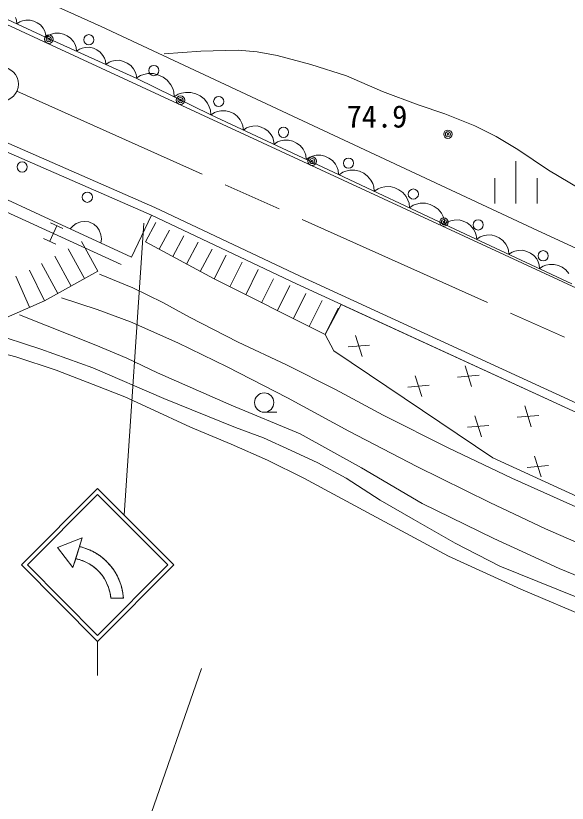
# Model space of a CAD drawing. Units: millimetres, scale not verified. Extents: x 40000 to 680000, y 20000 to 380000.
# Drawn here: x 358704 to 391308, y 248576 to 295132 of the extents above; entities that cross this region are included whole.
import ezdxf
from ezdxf.enums import TextEntityAlignment as Align

# ---------------------------------------------------------------- set-up
doc = ezdxf.new("R2010")
doc.units = ezdxf.units.MM
doc.header["$LTSCALE"] = 1000
doc.linetypes.add('CHAIN', pattern=[18.5, 12, -1.5, 3.5, -1.5])
for name, color, linetype, lineweight in [('M-BGD', 7, 'Continuous', 13), ('M-BMK', 2, 'CHAIN', 13), ('M-BMK-SRVR', 3, 'Continuous', 13), ('M-STR-HTXT', 7, 'Continuous', 13), ('M-STR-STRC', 7, 'Continuous', 13)]:
    doc.layers.add(name, color=color, linetype=linetype, lineweight=lineweight)
doc.styles.add('ＭＳ ゴシック', font='')
doc.styles.get('ＭＳ ゴシック').set_extended_font_data('MS Gothic')

msp = doc.modelspace()

# ---------------------------------------------------------------- linework, layer by layer
at = {"layer": 'M-BGD'}
for p, q in [((347857, 301662), (363758, 294501)), ((407273, 271894), (344979, 300727)), ((360494, 293847), (355361, 296242)), ((358747, 294873), (358691, 295026)), ((358770, 294652), (358747, 294873)), ((358954, 294777), (358770, 294652)), ((359105, 294833), (358954, 294777)), ((359291, 294872), (359105, 294833)), ((359546, 294880), (359291, 294872)), ((359769, 294818), (359546, 294880)), ((359976, 294722), (359769, 294818)), ((360167, 294591), (359976, 294722)), ((360325, 294390), (360167, 294591)), ((360415, 294222), (360325, 294390)), ((363758, 294501), (377830, 287912)), ((360471, 294069), (360415, 294222)), ((360494, 293847), (360471, 294069)), ((360664, 293991), (360473, 293857)), ((365853, 291420), (360494, 293847)), ((360823, 294052), (360664, 293991)), ((361018, 294096), (360823, 294052)), ((361286, 294107), (361018, 294096)), ((361521, 294044), (361286, 294107)), ((361740, 293945), (361521, 294044)), ((361943, 293809), (361740, 293945)), ((362112, 293600), (361943, 293809)), ((362209, 293424), (362112, 293600)), ((362269, 293264), (362209, 293424)), ((362297, 293031), (362269, 293264)), ((362478, 293158), (362297, 293031)), ((362629, 293216), (362478, 293158)), ((362815, 293258), (362629, 293216)), ((363069, 293268), (362815, 293258)), ((363293, 293209), (363069, 293268)), ((363501, 293115), (363293, 293209)), ((363693, 292986), (363501, 293115)), ((363854, 292787), (363693, 292986)), ((363946, 292619), (363854, 292787)), ((364003, 292468), (363946, 292619)), ((364029, 292246), (364003, 292468)), ((364221, 292380), (364029, 292246)), ((364379, 292441), (364221, 292380)), ((364575, 292485), (364379, 292441)), ((364843, 292496), (364575, 292485)), ((365078, 292433), (364843, 292496)), ((365297, 292334), (365078, 292433)), ((365499, 292198), (365297, 292334)), ((365669, 291989), (365499, 292198)), ((365766, 291813), (365669, 291989)), ((365826, 291653), (365766, 291813)), ((365853, 291420), (365826, 291653)), ((366072, 291593), (365827, 291433)), ((366272, 291663), (366072, 291593)), ((366517, 291711), (366272, 291663)), ((366853, 291715), (366517, 291711)), ((367145, 291628), (366853, 291715)), ((367414, 291496), (367145, 291628)), ((367663, 291319), (367414, 291496)), ((370235, 289278), (365853, 291420)), ((367867, 291051), (367663, 291319)), ((367981, 290827), (367867, 291051)), ((351107, 290722), (366928, 283799)), ((368051, 290625), (367981, 290827)), ((368076, 290333), (368051, 290625)), ((368503, 290554), (368311, 290487)), ((368739, 290600), (368503, 290554)), ((369061, 290604), (368739, 290600)), ((369341, 290521), (369061, 290604)), ((369600, 290394), (369341, 290521)), ((350908, 290261), (366722, 283340)), ((350908, 290261), (366722, 283340)), ((368311, 290487), (368076, 290333)), ((369838, 290224), (369600, 290394)), ((370034, 289967), (369838, 290224)), ((370144, 289752), (370034, 289967)), ((370211, 289558), (370144, 289752)), ((370235, 289278), (370211, 289558)), ((377785, 285749), (370235, 289278)), ((370459, 289406), (370257, 289268)), ((370627, 289468), (370459, 289406)), ((370832, 289511), (370627, 289468)), ((371114, 289520), (370832, 289511)), ((371360, 289451), (371114, 289520)), ((371589, 289344), (371360, 289451)), ((371800, 289199), (371589, 289344)), ((371975, 288977), (371800, 289199)), ((372074, 288791), (371975, 288977)), ((372136, 288623), (372074, 288791)), ((360119, 283356), (349198, 288430)), ((372161, 288377), (372136, 288623)), ((372354, 288509), (372161, 288377)), ((372514, 288568), (372354, 288509)), ((372710, 288610), (372514, 288568)), ((372978, 288617), (372710, 288610)), ((373212, 288552), (372978, 288617)), ((373430, 288450), (373212, 288552)), ((373631, 288312), (373430, 288450)), ((373798, 288101), (373631, 288312)), ((348859, 287783), (364941, 280422)), ((373893, 287924), (373798, 288101)), ((373951, 287763), (373893, 287924)), ((373975, 287530), (373951, 287763)), ((374346, 287730), (374178, 287668)), ((374551, 287773), (374346, 287730)), ((374833, 287782), (374551, 287773)), ((375079, 287713), (374833, 287782)), ((377830, 287912), (389262, 282569)), ((374178, 287668), (373975, 287530)), ((375308, 287606), (375079, 287713)), ((375518, 287461), (375308, 287606)), ((375694, 287239), (375518, 287461)), ((375793, 287053), (375694, 287239)), ((375854, 286885), (375793, 287053)), ((375880, 286639), (375854, 286885)), ((376250, 286839), (376083, 286778)), ((376456, 286883), (376250, 286839)), ((376737, 286891), (376456, 286883)), ((376984, 286823), (376737, 286891)), ((377212, 286716), (376984, 286823)), ((376083, 286778), (375880, 286639)), ((377423, 286571), (377212, 286716)), ((377599, 286349), (377423, 286571)), ((377698, 286163), (377599, 286349)), ((388274, 286544), (388274, 284028)), ((377759, 285994), (377698, 286163)), ((377785, 285749), (377759, 285994)), ((378038, 285886), (377816, 285735)), ((378222, 285953), (378038, 285886)), ((378447, 286001), (378222, 285953)), ((378755, 286009), (378447, 286001)), ((379025, 285934), (378755, 286009)), ((379275, 285816), (379025, 285934)), ((384070, 282800), (377785, 285749)), ((379506, 285657), (379275, 285816)), ((379698, 285414), (379506, 285657)), ((379806, 285210), (379698, 285414)), ((387024, 285537), (387024, 284028)), ((389524, 285537), (389524, 284028)), ((379873, 285025), (379806, 285210)), ((379901, 284757), (379873, 285025)), ((380306, 284975), (380123, 284908)), ((380531, 285023), (380306, 284975)), ((380840, 285031), (380531, 285023)), ((381110, 284956), (380840, 285031)), ((381360, 284838), (381110, 284956)), ((380123, 284908), (379901, 284757)), ((381590, 284679), (381360, 284838)), ((381782, 284436), (381590, 284679)), ((381891, 284232), (381782, 284436)), ((381958, 284047), (381891, 284232)), ((381985, 283779), (381958, 284047)), ((382391, 283997), (382208, 283930)), ((382616, 284045), (382391, 283997)), ((382925, 284053), (382616, 284045)), ((383194, 283978), (382925, 284053)), ((366928, 283799), (375514, 279730)), ((382208, 283930), (381985, 283779)), ((383444, 283860), (383194, 283978)), ((383675, 283701), (383444, 283860)), ((383867, 283458), (383675, 283701)), ((365538, 280869), (360119, 283356)), ((366722, 283340), (365538, 280869)), ((366722, 283340), (375303, 279274)), ((383976, 283254), (383867, 283458)), ((384042, 283069), (383976, 283254)), ((384070, 282800), (384042, 283069)), ((384910, 283061), (384628, 283052)), ((385156, 282992), (384910, 283061)), ((361128, 282720), (360714, 281804)), ((360764, 282887), (361492, 282554)), ((362091, 282717), (361919, 282531)), ((362283, 282850), (362091, 282717)), ((362548, 282950), (362283, 282850)), ((362780, 282976), (362548, 282950)), ((363032, 282949), (362780, 282976)), ((363323, 282815), (363032, 282949)), ((363508, 282642), (363323, 282815)), ((363640, 282449), (363508, 282642)), ((366373, 281765), (366986, 282915)), ((384256, 282947), (384053, 282809)), ((391582, 279292), (384070, 282800)), ((384423, 283009), (384256, 282947)), ((384628, 283052), (384423, 283009)), ((385385, 282886), (385156, 282992)), ((385596, 282740), (385385, 282886)), ((385771, 282519), (385596, 282740)), ((363739, 282182), (363640, 282449)), ((363766, 281949), (363739, 282182)), ((367184, 281327), (367790, 282464)), ((385871, 282332), (385771, 282519)), ((385932, 282164), (385871, 282332)), ((385958, 281919), (385932, 282164)), ((386533, 282163), (386328, 282119)), ((386815, 282171), (386533, 282163)), ((387061, 282103), (386815, 282171)), ((389262, 282569), (402708, 276318)), ((361078, 281637), (360350, 281971)), ((363556, 280024), (362597, 281790)), ((363739, 281695), (363766, 281949)), ((366373, 281765), (370425, 279576)), ((367994, 280889), (368650, 282120)), ((368805, 280452), (369494, 281745)), ((386161, 282057), (385958, 281919)), ((386328, 282119), (386161, 282057)), ((387290, 281996), (387061, 282103)), ((387501, 281851), (387290, 281996)), ((387676, 281629), (387501, 281851)), ((362766, 279589), (361806, 281355)), ((369615, 280014), (370317, 281331)), ((387776, 281443), (387676, 281629)), ((387837, 281274), (387776, 281443)), ((387863, 281029), (387837, 281274)), ((388215, 281220), (388056, 281161)), ((388411, 281262), (388215, 281220)), ((388679, 281269), (388411, 281262)), ((388914, 281204), (388679, 281269)), ((389132, 281103), (388914, 281204)), ((361975, 279153), (361015, 280920)), ((370425, 279576), (371143, 280976)), ((388056, 281161), (387863, 281029)), ((389332, 280964), (389132, 281103)), ((389500, 280753), (389332, 280964)), ((389594, 280576), (389500, 280753)), ((361184, 278718), (360225, 280484)), ((371364, 279107), (372086, 280571)), ((389653, 280415), (389594, 280576)), ((389677, 280182), (389653, 280415)), ((389880, 280320), (389677, 280182)), ((390047, 280382), (389880, 280320)), ((390253, 280426), (390047, 280382)), ((390534, 280434), (390253, 280426)), ((390781, 280366), (390534, 280434)), ((391009, 280259), (390781, 280366)), ((360394, 278283), (359513, 280090)), ((360394, 278283), (363556, 280024)), ((372303, 278638), (373034, 280121)), ((391220, 280114), (391009, 280259)), ((391396, 279892), (391220, 280114)), ((359516, 277898), (358716, 279742)), ((370425, 279576), (376998, 276293)), ((373242, 278169), (373941, 279586)), ((375514, 279730), (392738, 271824)), ((374181, 277700), (374909, 279177)), ((375303, 279274), (392534, 271365)), ((375120, 277231), (375854, 278719)), ((356885, 276741), (360394, 278283)), ((376059, 276762), (376812, 278289)), ((377946, 278061), (376998, 276293)), ((392534, 271365), (377946, 278061)), ((376998, 276293), (377760, 277839)), ((376998, 276293), (377517, 275313)), ((378795, 276221), (379182, 274992)), ((379626, 275662), (378350, 275552)), ((377517, 275313), (386907, 268993)), ((385265, 274436), (385651, 273207)), ((382322, 273847), (382709, 272619)), ((386096, 273876), (384820, 273766)), ((383153, 273288), (381877, 273178)), ((388792, 272062), (389178, 270833)), ((373392, 271691), (374142, 271691)), ((385849, 271474), (386236, 270245)), ((389623, 271502), (388347, 271392)), ((386680, 270914), (385404, 270804)), ((389376, 269100), (389763, 267871)), ((386907, 268993), (396128, 264779)), ((390207, 268540), (388931, 268431))]:
    msp.add_line(p, q, dxfattribs=at)
for points in [[(367479, 292872), (369649, 293039), (371851, 293106), (372972, 293007), (374151, 292786), (376149, 292254), (378248, 291588), (380388, 290660), (382486, 289859), (384071, 289333), (385845, 288621), (387101, 287995), (388390, 287229), (390208, 286008), (392093, 284871)], [(396739, 263892), (388041, 267796), (384260, 269583), (380431, 271511), (377612, 273036), (374714, 274488), (371861, 275828), (368966, 277304), (367393, 278184), (365628, 279039), (363661, 279858)], [(361418, 278451), (363513, 277775), (365494, 277032), (368288, 275791), (371203, 274379), (374768, 272553), (378394, 270581), (382421, 268483), (386726, 266360), (390028, 264808), (393514, 263285), (402257, 259878), (411348, 256860), (413121, 256117), (415109, 255167), (416675, 254381), (418354, 253415), (419504, 252609), (420580, 251723), (422482, 249713)], [(419134, 250073), (418506, 250860), (417703, 251687), (416744, 252416), (415862, 252959), (414438, 253695), (413031, 254309), (409848, 255528), (406395, 256733), (402387, 258046), (398242, 259515), (394528, 260932), (390826, 262457), (386965, 264224), (382725, 266291), (379135, 268408), (375527, 270412), (371433, 272108), (367079, 274030), (365274, 274897), (363445, 275658), (358934, 277454)], [(357146, 276407), (360194, 275423), (363257, 274322), (367463, 272504), (371687, 270799), (373347, 270170), (374993, 269437), (376567, 268694), (378229, 267793), (380250, 266490), (382193, 265370), (384688, 263953), (387328, 262601), (396312, 258956), (405533, 255800), (407835, 255114), (410082, 254335), (410482, 254169)], [(414082, 250696), (412777, 251627), (411255, 252569), (409998, 253192), (408857, 253637), (405334, 254753), (401749, 256001), (397299, 257648), (392834, 259412), (388558, 261237), (384285, 263187), (375741, 267792), (373592, 268851), (371430, 269803), (369027, 270804), (366647, 271910), (365146, 272606), (363284, 273339), (361097, 274179), (358715, 274970), (357268, 275341)]]:
    msp.add_lwpolyline(points, dxfattribs=at)
for centre, major_axis in [((360657, 293748), (0, 252)), ((360657, 293748), (0, 151)), ((360657, 293748), (0, 50.3)), ((363029, 293715), (0, 302)), ((366865, 291890), (0, 302)), ((368444, 290144), (0, 252)), ((368444, 290144), (0, 151)), ((368444, 290144), (0, 50.3)), ((370701, 290065), (0, 302)), ((374537, 288240), (0, 302)), ((384255, 288125), (0, 252)), ((384255, 288125), (0, 151)), ((384255, 288125), (0, 50.3)), ((376231, 286539), (0, 252)), ((359082, 286190), (0, 302)), ((376231, 286539), (0, 151)), ((376231, 286539), (0, 50.3)), ((378373, 286416), (0, 302)), ((362935, 284400), (0, 302)), ((382209, 284591), (0, 302)), ((384017, 282935), (0, 252)), ((384017, 282935), (0, 151)), ((386045, 282766), (0, 302)), ((384017, 282935), (0, 50.3)), ((389881, 280942), (0, 302)), ((373392, 272265), (0, 574))]:
    msp.add_ellipse(centre, major_axis=major_axis, ratio=0.993543, dxfattribs=at)
at = {"layer": 'M-BMK'}
msp.add_line((358772, 290678), (408356, 268389), dxfattribs=at)
at = {"layer": 'M-BMK-SRVR'}
msp.add_ellipse((357859, 291089), major_axis=(0, 1007), ratio=0.993543, dxfattribs=at)
at = {"layer": 'M-STR-HTXT'}
msp.add_line((369691, 256549), (366192, 246488), dxfattribs=at)
at = {"layer": 'M-STR-STRC'}
for p, q in [((366275, 282864), (365119, 265607)), ((359045, 262662), (363545, 267192)), ((359399, 262662), (363545, 266836)), ((368046, 262662), (363545, 267192)), ((367692, 262662), (363545, 266836)), ((362639, 264270), (361168, 263702)), ((362639, 264270), (361169, 263702)), ((362639, 264270), (361169, 263702)), ((362639, 264270), (361169, 263702)), ((362639, 264270), (362080, 262510)), ((362639, 264270), (362080, 262510)), ((362080, 262510), (362639, 264270)), ((362473, 263747), (362639, 264270)), ((361168, 263702), (362080, 262510)), ((361169, 263702), (362080, 262510)), ((361169, 263702), (362080, 262510)), ((361169, 263702), (362080, 262510)), ((362473, 263747), (362246, 263033)), ((362473, 263747), (362246, 263033)), ((362473, 263747), (362510, 263738)), ((362567, 263725), (362510, 263738)), ((362623, 263710), (362567, 263725)), ((362679, 263694), (362623, 263710)), ((362735, 263677), (362679, 263694)), ((362790, 263659), (362735, 263677)), ((362845, 263640), (362790, 263659)), ((362899, 263620), (362845, 263640)), ((362954, 263600), (362899, 263620)), ((363008, 263578), (362954, 263600)), ((363061, 263555), (363008, 263578)), ((363114, 263532), (363061, 263555)), ((363167, 263507), (363114, 263532)), ((363219, 263482), (363167, 263507)), ((363271, 263455), (363219, 263482)), ((363322, 263428), (363271, 263455)), ((363373, 263400), (363322, 263428)), ((363424, 263371), (363373, 263400)), ((363474, 263341), (363424, 263371)), ((363523, 263310), (363474, 263341)), ((363572, 263279), (363523, 263310)), ((363620, 263246), (363572, 263279)), ((363668, 263213), (363620, 263246)), ((363715, 263178), (363668, 263213)), ((363761, 263143), (363715, 263178)), ((363807, 263108), (363761, 263143)), ((363852, 263071), (363807, 263108)), ((363897, 263034), (363852, 263071)), ((359045, 262662), (363545, 258132)), ((359399, 262662), (363545, 258488)), ((362080, 262510), (362246, 263033)), ((362250, 263032), (362294, 263023)), ((362294, 263023), (362338, 263013)), ((362338, 263013), (362382, 263002)), ((362382, 263002), (362426, 262990)), ((362426, 262990), (362469, 262978)), ((362469, 262978), (362512, 262965)), ((362512, 262965), (362555, 262951)), ((362555, 262951), (362598, 262936)), ((362598, 262936), (362641, 262921)), ((362641, 262921), (362683, 262905)), ((362683, 262905), (362725, 262888)), ((362725, 262888), (362766, 262870)), ((362766, 262870), (362808, 262852)), ((362808, 262852), (362849, 262833)), ((362849, 262833), (362889, 262813)), ((362889, 262813), (362930, 262793)), ((362930, 262793), (362970, 262772)), ((362970, 262772), (363009, 262750)), ((363009, 262750), (363048, 262727)), ((363048, 262727), (363087, 262704)), ((363087, 262704), (363125, 262680)), ((363125, 262680), (363163, 262656)), ((363163, 262656), (363201, 262630)), ((363201, 262630), (363238, 262605)), ((363238, 262605), (363275, 262578)), ((363275, 262578), (363311, 262551)), ((363545, 258488), (367692, 262662)), ((363546, 258132), (368046, 262662)), ((363941, 262995), (363897, 263034)), ((363984, 262956), (363941, 262995)), ((364027, 262917), (363984, 262956)), ((364069, 262876), (364027, 262917)), ((364110, 262835), (364069, 262876)), ((364151, 262793), (364110, 262835)), ((364190, 262751), (364151, 262793)), ((364229, 262707), (364190, 262751)), ((364268, 262663), (364229, 262707)), ((364305, 262619), (364268, 262663)), ((364342, 262573), (364305, 262619)), ((363311, 262551), (363346, 262523)), ((363346, 262523), (363382, 262495)), ((363382, 262495), (363416, 262465)), ((363416, 262465), (363450, 262436)), ((363450, 262436), (363484, 262406)), ((363484, 262406), (363517, 262375)), ((363517, 262375), (363550, 262343)), ((363550, 262343), (363582, 262311)), ((363582, 262311), (363613, 262279)), ((363613, 262279), (363644, 262246)), ((363644, 262246), (363675, 262212)), ((363675, 262212), (363704, 262178)), ((363704, 262178), (363734, 262143)), ((363734, 262143), (363762, 262108)), ((364378, 262527), (364342, 262573)), ((364413, 262481), (364378, 262527)), ((364447, 262434), (364413, 262481)), ((364481, 262386), (364447, 262434)), ((364513, 262338), (364481, 262386)), ((364545, 262289), (364513, 262338)), ((364576, 262239), (364545, 262289)), ((364606, 262189), (364576, 262239)), ((364635, 262139), (364606, 262189)), ((364664, 262088), (364635, 262139)), ((363762, 262108), (363790, 262072)), ((363790, 262072), (363817, 262036)), ((363817, 262036), (363844, 262000)), ((363844, 262000), (363870, 261963)), ((363870, 261963), (363895, 261925)), ((363895, 261925), (363920, 261887)), ((363920, 261887), (363944, 261849)), ((363944, 261849), (363968, 261810)), ((363968, 261810), (363990, 261770)), ((363990, 261770), (364012, 261731)), ((364012, 261731), (364034, 261691)), ((364034, 261691), (364054, 261650)), ((364054, 261650), (364074, 261610)), ((364691, 262036), (364664, 262088)), ((364718, 261984), (364691, 262036)), ((364743, 261932), (364718, 261984)), ((364768, 261879), (364743, 261932)), ((364792, 261826), (364768, 261879)), ((364815, 261772), (364792, 261826)), ((364837, 261718), (364815, 261772)), ((364858, 261663), (364837, 261718)), ((364878, 261608), (364858, 261663)), ((364074, 261610), (364094, 261569)), ((364094, 261569), (364112, 261527)), ((364112, 261527), (364130, 261485)), ((364130, 261485), (364147, 261443)), ((364147, 261443), (364163, 261401)), ((364163, 261401), (364179, 261358)), ((364179, 261358), (364194, 261316)), ((364194, 261316), (364208, 261272)), ((364208, 261272), (364221, 261229)), ((364221, 261229), (364234, 261185)), ((364234, 261185), (364246, 261142)), ((364897, 261553), (364878, 261608)), ((364915, 261498), (364897, 261553)), ((364932, 261442), (364915, 261498)), ((364948, 261386), (364932, 261442)), ((364963, 261329), (364948, 261386)), ((364978, 261273), (364963, 261329)), ((364991, 261216), (364978, 261273)), ((365003, 261159), (364991, 261216)), ((364246, 261142), (364257, 261098)), ((364257, 261098), (364267, 261053)), ((364267, 261053), (364277, 261009)), ((364277, 261009), (364286, 260964)), ((364286, 260964), (364294, 260920)), ((364294, 260920), (364301, 260875)), ((364301, 260875), (364307, 260830)), ((364307, 260830), (364313, 260785)), ((364313, 260785), (364318, 260740)), ((364318, 260740), (364322, 260695)), ((365015, 261101), (365003, 261159)), ((365025, 261044), (365015, 261101)), ((365034, 260986), (365025, 261044)), ((365042, 260928), (365034, 260986)), ((365050, 260870), (365042, 260928)), ((365056, 260812), (365050, 260870)), ((365061, 260754), (365056, 260812)), ((365065, 260696), (365061, 260754)), ((364322, 260695), (365065, 260696)), ((365065, 260696), (364322, 260695)), ((363545, 258132), (363545, 256119))]:
    msp.add_line(p, q, dxfattribs=at)
for major_axis, start_param, end_param in [((0, 3349), 4.777023, 6.062783), ((0, 2603), 4.795117, 6.088309)]:
    msp.add_ellipse((361745, 260479), major_axis=major_axis, ratio=0.993543, start_param=start_param, end_param=end_param, dxfattribs=at)

# ---------------------------------------------------------------- texts
at = {"layer": 'M-STR-HTXT', "style": 'ＭＳ ゴシック'}
msp.add_text('74.9', height=1320, dxfattribs=at).set_placement((378262, 288125), align=Align.BOTTOM_LEFT)

doc.saveas('drawing.dxf')
